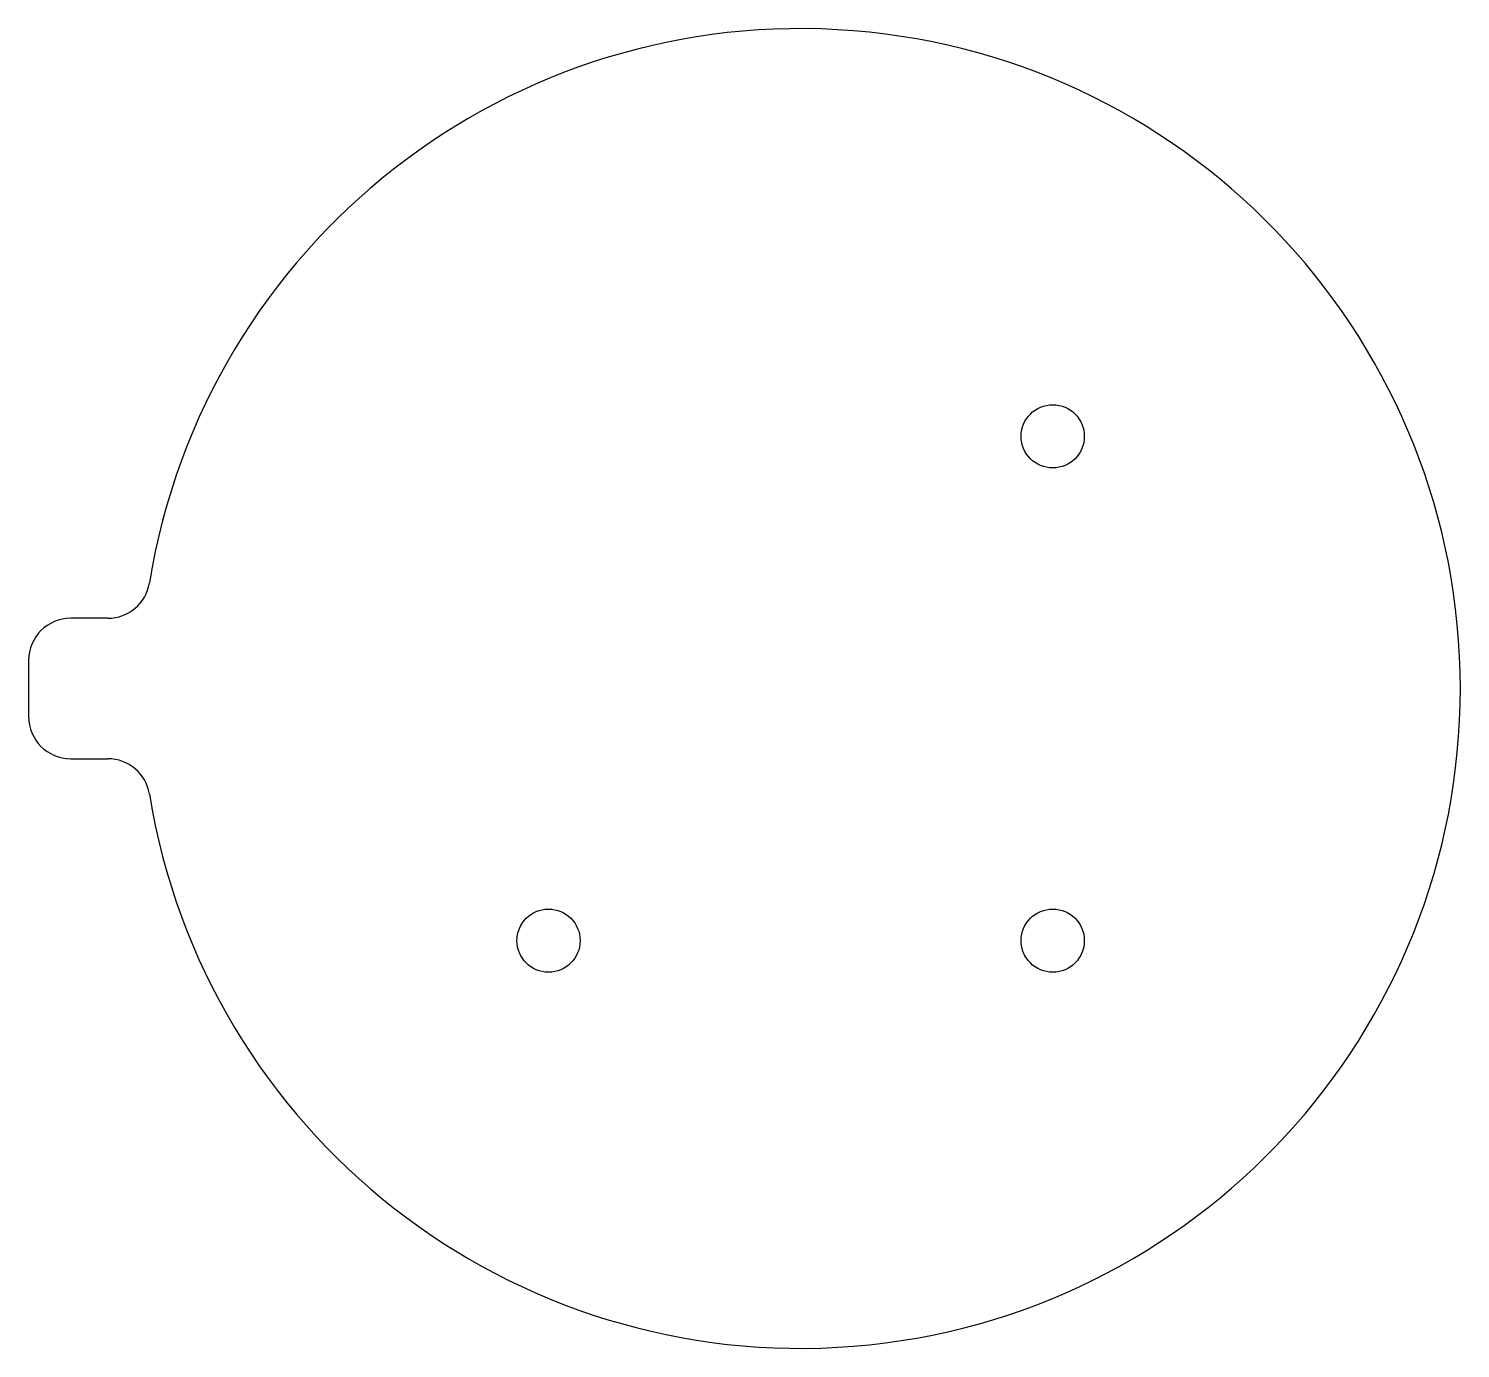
# Model space of a CAD drawing. Header units: millimetres. Extents: x -5.5 to 4.7, y -4.7 to 4.7.
import ezdxf

# ---------------------------------------------------------------- set-up
doc = ezdxf.new("R2010")
doc.units = ezdxf.units.MM

msp = doc.modelspace()

# ---------------------------------------------------------------- linework, layer by layer
at = {"color": 7, "linetype": 'Continuous', "lineweight": 25}
for p, q in [((-4.936, 0.5), (-5.2, 0.5)), ((-5.5, 0.2), (-5.5, -0.2)), ((-5.2, -0.5), (-4.936, -0.5))]:
    msp.add_line(p, q, dxfattribs=at)
for centre in [(1.796, 1.796), (-1.796, -1.796), (1.796, -1.796)]:
    msp.add_circle(centre, 0.225, dxfattribs=at)
for centre, radius, start, end in [((0, 0), 4.7, 189.2069, 170.7931), ((-4.936, 0.8), 0.3, 270, 350.7931), ((-5.2, 0.2), 0.3, 90, 180), ((-5.2, -0.2), 0.3, 180, 270), ((-4.936, -0.8), 0.3, 9.2069, 90)]:
    msp.add_arc(centre, radius, start, end, dxfattribs=at)

doc.saveas('drawing.dxf')
